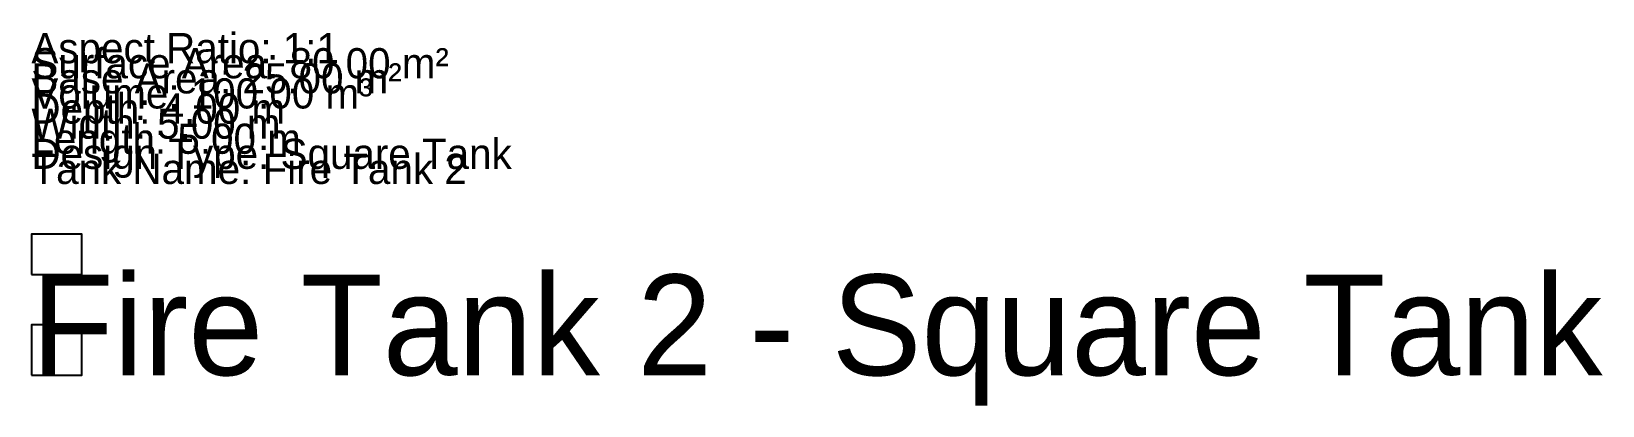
# Model space of a CAD drawing. Header units: metres. Extents: x 0 to 156, y -3 to 34.
import ezdxf

# ---------------------------------------------------------------- set-up
doc = ezdxf.new("R2010")
doc.units = ezdxf.units.M

msp = doc.modelspace()

# ---------------------------------------------------------------- linework, layer by layer
at = {"color": 2}
msp.add_lwpolyline([(0, 10), (5, 10), (5, 14), (0, 14), (0, 10)], dxfattribs=at)
at = {"color": 1}
msp.add_lwpolyline([(0, 0), (5, 0), (5, 5), (0, 5), (0, 0)], dxfattribs=at)

# ---------------------------------------------------------------- texts
for s, height, p in [('Aspect Ratio: 1:1', 3, (0, 31)), ('Surface Area: 80.00 m²', 3, (0, 29.5)), ('Volume: 100.00 m³', 3, (0, 26.5)), ('Base Area: 25.00 m²', 3, (0, 28)), ('Depth: 4.00 m', 3, (0, 25)), ('Width: 5.00 m', 3, (0, 23.5)), ('Length: 5.00 m', 3, (0, 22)), ('Design Type: Square Tank', 3, (0, 20.5)), ('Tank Name: Fire Tank 2', 3, (0, 19)), ('Fire Tank 2 - Square Tank', 10, (0, 0))]:
    msp.add_text(s, height=height).set_placement(p)

doc.saveas('drawing.dxf')
